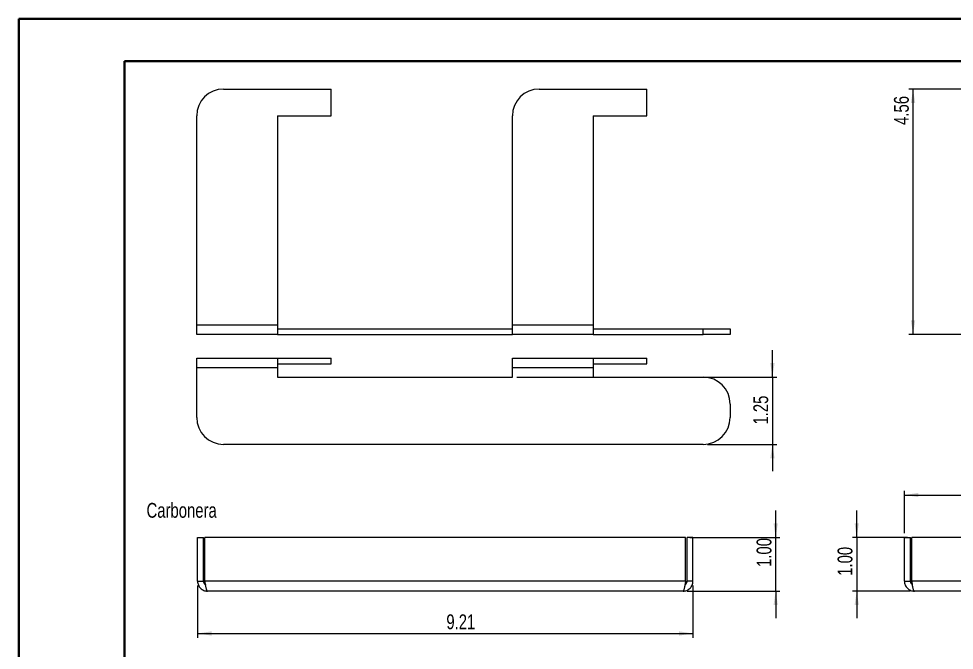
# Paper-space layout 'Hoja2' of a CAD drawing. Header units: inches. Extents: x 0 to 16.5, y 0 to 11.7.
# Drawn here: x 0 to 8.7, y 5.83 to 11.7 of the extents above; entities that cross this region are included whole.
import ezdxf

# ---------------------------------------------------------------- set-up
doc = ezdxf.new("R2010")
doc.units = ezdxf.units.IN
doc.header["$MEASUREMENT"] = 0
doc.styles.add('SLDTEXTSTYLE1', font='TXT', dxfattribs={"width": 0.75})
doc.dimstyles.new('SLDDIMSTYLE0', dxfattribs={"dimtxt": 0.137795, "dimasz": 0.13, "dimexe": 0, "dimexo": 0.0625, "dimgap": 0.034449, "dimtad": 1, "dimlfac": 2, "dimrnd": 1e-09, "dimzin": 4, "dimdsep": 46, "dimtxsty": 'SLDTEXTSTYLE1', "dimsah": 1, "dimcen": 0.09, "dimadec": 0, "dimazin": 1, "dimtfac": 1, "dimtmove": 0, "dimatfit": 0, "dimfxl": 1, "dimfrac": 2, "dimtolj": 1, "dimtzin": 12, "dimarcsym": 0})
doc.dimstyles.new('SLDDIMSTYLE1', dxfattribs={"dimtxt": 0.137795, "dimasz": 0.13, "dimexe": 0, "dimexo": 0.0625, "dimgap": 0.034449, "dimtad": 1, "dimlfac": 2, "dimrnd": 1e-09, "dimzin": 12, "dimdsep": 46, "dimtxsty": 'SLDTEXTSTYLE1', "dimsah": 1, "dimcen": 0.09, "dimadec": 0, "dimazin": 3, "dimtfac": 1, "dimtofl": 0, "dimtmove": 0, "dimatfit": 3, "dimfxl": 1, "dimfrac": 2, "dimtolj": 1, "dimtzin": 12, "dimarcsym": 0})
doc.dimstyles.new('SLDDIMSTYLE4', dxfattribs={"dimtxt": 0.137795, "dimasz": 0.13, "dimexe": 0, "dimexo": 0.0625, "dimgap": 0.034449, "dimtad": 1, "dimlfac": 2, "dimrnd": 1e-09, "dimzin": 12, "dimdsep": 46, "dimtxsty": 'SLDTEXTSTYLE1', "dimsah": 1, "dimcen": 0.09, "dimadec": 0, "dimazin": 3, "dimtfac": 1, "dimtmove": 0, "dimatfit": 0, "dimfxl": 1, "dimfrac": 2, "dimtolj": 1, "dimtzin": 12, "dimarcsym": 0})

# ---------------------------------------------------------------- blocks, each defined once
blk = doc.blocks.new('_D')
at = {"color": 7, "linetype": 'Continuous', "lineweight": 0}
for p, q in [((7.0433, 6.8794), (7.0433, 7.1294)), ((6.2444, 6.8794), (7.0826, 6.8794)), ((7.0433, 6.3794), (7.0433, 6.8794)), ((6.2208, 6.3794), (7.0826, 6.3794)), ((7.0433, 6.3794), (7.0433, 6.1294))]:
    blk.add_line(p, q, dxfattribs=at)
for points in [[(7.0433, 6.8794), (7.0633, 7.0094), (7.0233, 7.0094)], [(7.0433, 6.3794), (7.0233, 6.2494), (7.0633, 6.2494)]]:
    blk.add_solid(points, dxfattribs=at)
at = {"color": 7, "linetype": 'Continuous', "lineweight": 0, "insert": (6.8656, 6.6043), "char_height": 0.1378, "attachment_point": 1, "rotation": 90, "style": 'SLDTEXTSTYLE1'}
blk.add_mtext('1.00', dxfattribs=at)
blk = doc.blocks.new('_D_1')
at = {"color": 7, "linetype": 'Continuous', "lineweight": 0}
for p, q in [((1.6668, 6.4324), (1.6668, 5.9463)), ((6.2739, 6.4324), (6.2739, 5.9463)), ((1.6668, 5.9857), (6.2739, 5.9857))]:
    blk.add_line(p, q, dxfattribs=at)
for points in [[(1.6668, 5.9857), (1.7968, 5.9657), (1.7968, 6.0057)], [(6.2739, 5.9857), (6.1439, 6.0057), (6.1439, 5.9657)]]:
    blk.add_solid(points, dxfattribs=at)
at = {"color": 7, "linetype": 'Continuous', "lineweight": 0, "insert": (3.9805, 6.1633), "char_height": 0.1378, "attachment_point": 1, "style": 'SLDTEXTSTYLE1'}
blk.add_mtext('9.21', dxfattribs=at)
blk = doc.blocks.new('_D_2')
at = {"color": 7, "linetype": 'Continuous', "lineweight": 0}
for p, q in [((7.7968, 6.8794), (7.7968, 7.1294)), ((8.2704, 6.8794), (7.7574, 6.8794)), ((7.7968, 6.8794), (7.7968, 6.3794)), ((8.294, 6.3794), (7.7574, 6.3794)), ((7.7968, 6.3794), (7.7968, 6.1294))]:
    blk.add_line(p, q, dxfattribs=at)
for points in [[(7.7968, 6.8794), (7.8168, 7.0094), (7.7768, 7.0094)], [(7.7968, 6.3794), (7.7768, 6.2494), (7.8168, 6.2494)]]:
    blk.add_solid(points, dxfattribs=at)
at = {"color": 7, "linetype": 'Continuous', "lineweight": 0, "insert": (7.6191, 6.5219), "char_height": 0.1378, "attachment_point": 1, "rotation": 90, "style": 'SLDTEXTSTYLE1'}
blk.add_mtext('1.00', dxfattribs=at)
blk = doc.blocks.new('_D_3')
at = {"color": 7, "linetype": 'Continuous', "lineweight": 0}
for p, q in [((8.241, 6.9188), (8.241, 7.3125)), ((15.3587, 6.9188), (15.3587, 7.3125)), ((8.241, 7.2731), (15.3587, 7.2731))]:
    blk.add_line(p, q, dxfattribs=at)
for points in [[(8.241, 7.2731), (8.371, 7.2531), (8.371, 7.2931)], [(15.3587, 7.2731), (15.2287, 7.2931), (15.2287, 7.2531)]]:
    blk.add_solid(points, dxfattribs=at)
at = {"color": 7, "linetype": 'Continuous', "lineweight": 0, "insert": (11.642, 7.4507), "char_height": 0.1378, "attachment_point": 1, "style": 'SLDTEXTSTYLE1'}
blk.add_mtext('14.24', dxfattribs=at)
blk = doc.blocks.new('_D_7')
at = {"color": 7, "linetype": 'Continuous', "lineweight": 0}
for p, q in [((7.0131, 8.3691), (7.0131, 8.6191)), ((4.6343, 8.3691), (7.0524, 8.3691)), ((7.0131, 8.3691), (7.0131, 7.7441)), ((6.4087, 7.7441), (7.0524, 7.7441)), ((7.0131, 7.7441), (7.0131, 7.4941))]:
    blk.add_line(p, q, dxfattribs=at)
for points in [[(7.0131, 8.3691), (7.0331, 8.4991), (6.9931, 8.4991)], [(7.0131, 7.7441), (6.9931, 7.6141), (7.0331, 7.6141)]]:
    blk.add_solid(points, dxfattribs=at)
at = {"color": 7, "linetype": 'Continuous', "lineweight": 0, "insert": (6.8354, 7.9282), "char_height": 0.1378, "attachment_point": 1, "rotation": 90, "style": 'SLDTEXTSTYLE1'}
blk.add_mtext('1.25', dxfattribs=at)
blk = doc.blocks.new('_D_8')
at = {"color": 7, "linetype": 'Continuous', "lineweight": 0}
for p, q in [((9.0756, 11.0474), (8.2814, 11.0474)), ((8.3208, 8.7664), (8.3208, 11.0474)), ((9.1131, 8.7664), (8.2814, 8.7664))]:
    blk.add_line(p, q, dxfattribs=at)
for points in [[(8.3208, 11.0474), (8.3008, 10.9174), (8.3408, 10.9174)], [(8.3208, 8.7664), (8.3408, 8.8964), (8.3008, 8.8964)]]:
    blk.add_solid(points, dxfattribs=at)
at = {"color": 7, "linetype": 'Continuous', "lineweight": 0, "insert": (8.1432, 10.714), "char_height": 0.1378, "attachment_point": 1, "rotation": 90, "style": 'SLDTEXTSTYLE1'}
blk.add_mtext('4.56', dxfattribs=at)

psp = doc.layouts.new('Hoja2')

# ---------------------------------------------------------------- linework, layer by layer
at = {"color": 7, "linetype": 'Continuous', "lineweight": 40}
for p, q in [((0.0031, 0.0085), (0.0031, 11.7014)), ((0.0031, 11.7014), (16.5385, 11.7014)), ((0.9874, 0.4022), (0.9874, 11.3077)), ((0.9874, 11.3077), (16.1448, 11.3077))]:
    psp.add_line(p, q, dxfattribs=at)
at = {"color": 7, "linetype": 'Continuous', "lineweight": 15}
for p, q in [((1.9088, 11.0474), (2.9088, 11.0474)), ((2.9088, 10.7974), (2.9088, 11.0474)), ((4.8449, 11.0474), (5.8449, 11.0474)), ((5.8449, 10.7974), (5.8449, 11.0474)), ((1.6588, 8.8564), (1.6588, 10.7974)), ((2.4088, 10.7974), (2.9088, 10.7974)), ((2.4088, 10.7974), (2.4088, 8.8564)), ((4.5949, 8.8564), (4.5949, 10.7974)), ((5.3449, 10.7974), (5.8449, 10.7974)), ((5.3449, 10.7974), (5.3449, 8.8564)), ((1.6588, 8.8564), (2.4088, 8.8564)), ((1.6588, 8.7664), (1.6588, 8.8564)), ((2.4088, 8.8564), (2.4088, 8.7664)), ((2.4088, 8.8189), (4.5949, 8.8189)), ((4.5949, 8.8564), (5.3449, 8.8564)), ((4.5949, 8.7664), (4.5949, 8.8564)), ((5.3449, 8.8564), (5.3449, 8.7664)), ((5.3449, 8.8189), (6.3694, 8.8189)), ((6.3694, 8.7664), (6.3694, 8.8189)), ((6.3694, 8.8189), (6.6194, 8.8189)), ((6.6194, 8.8189), (6.6194, 8.7664)), ((2.4088, 8.7664), (1.6588, 8.7664)), ((2.4088, 8.7664), (4.5949, 8.7664)), ((5.3449, 8.7664), (4.5949, 8.7664)), ((5.3449, 8.7664), (6.3694, 8.7664)), ((6.6194, 8.7664), (6.3694, 8.7664)), ((1.6588, 8.5466), (2.4088, 8.5466)), ((1.6588, 8.4566), (1.6588, 8.5466)), ((2.4088, 8.5466), (2.4088, 8.4566)), ((2.4088, 8.5466), (2.9088, 8.5466)), ((2.9088, 8.4941), (2.9088, 8.5466)), ((4.5949, 8.4566), (4.5949, 8.5466)), ((4.5949, 8.5466), (5.3449, 8.5466)), ((5.3449, 8.5466), (5.3449, 8.4566)), ((5.3449, 8.5466), (5.8449, 8.5466)), ((5.8449, 8.4941), (5.8449, 8.5466)), ((1.6588, 7.9941), (1.6588, 8.4566)), ((2.4088, 8.4566), (1.6588, 8.4566)), ((2.4088, 8.4941), (2.9088, 8.4941)), ((2.4088, 8.4566), (2.4088, 8.3691)), ((4.5949, 8.3691), (4.5949, 8.4566)), ((5.3449, 8.4566), (4.5949, 8.4566)), ((5.3449, 8.4941), (5.8449, 8.4941)), ((5.3449, 8.4566), (5.3449, 8.3691)), ((2.4088, 8.3691), (4.5949, 8.3691)), ((5.3449, 8.3691), (6.3694, 8.3691)), ((6.6194, 8.1191), (6.6194, 7.9941)), ((6.3694, 7.7441), (1.9088, 7.7441)), ((1.6668, 6.4718), (1.6668, 6.8794)), ((1.6668, 6.8794), (1.7217, 6.8794)), ((1.7217, 6.4718), (1.7217, 6.8794)), ((1.7356, 6.4718), (1.7356, 6.8794)), ((6.205, 6.8794), (1.7356, 6.8794)), ((6.205, 6.4718), (6.205, 6.8794)), ((6.219, 6.4718), (6.219, 6.8794)), ((6.2739, 6.8794), (6.219, 6.8794)), ((6.2739, 6.4718), (6.2739, 6.8794)), ((8.241, 6.4718), (8.241, 6.8794)), ((8.241, 6.8794), (8.2959, 6.8794)), ((8.2959, 6.4718), (8.2959, 6.8794)), ((15.2898, 6.8794), (8.3098, 6.8794)), ((8.3098, 6.4718), (8.3098, 6.8794)), ((1.6668, 6.4718), (1.7217, 6.4718)), ((6.205, 6.4718), (1.7356, 6.4718)), ((6.2739, 6.4718), (6.219, 6.4718)), ((8.241, 6.4718), (8.2959, 6.4718)), ((15.2898, 6.4718), (8.3098, 6.4718)), ((6.1815, 6.3794), (1.7592, 6.3794)), ((15.2663, 6.3794), (8.3334, 6.3794))]:
    psp.add_line(p, q, dxfattribs=at)
for centre, start, end in [((1.9088, 10.7974), 90, 180), ((4.8449, 10.7974), 90, 180), ((6.3694, 8.1191), 0, 90), ((1.9088, 7.9941), 180, 270), ((6.3694, 7.9941), 270, 0)]:
    psp.add_arc(centre, 0.25, start, end, dxfattribs=at)
for points, knots in [([(1.6668, 6.4718), (1.6668, 6.4657), (1.6674, 6.4597), (1.6697, 6.4479), (1.6715, 6.442), (1.6761, 6.4308), (1.679, 6.4255), (1.6857, 6.4155), (1.6896, 6.4107), (1.6981, 6.4022), (1.7027, 6.3984), (1.7129, 6.3916), (1.7182, 6.3888), (1.7293, 6.3842), (1.7351, 6.3824), (1.747, 6.38), (1.7531, 6.3794), (1.7592, 6.3794)], [0, 0, 0, 0, 0.125, 0.125, 0.25, 0.25, 0.375, 0.375, 0.5, 0.5, 0.625, 0.625, 0.75, 0.75, 0.875, 0.875, 1, 1, 1, 1]), ([(1.7217, 6.4718), (1.7217, 6.4707), (1.7217, 6.4685), (1.7222, 6.4651), (1.723, 6.4617), (1.7241, 6.4585), (1.7254, 6.4554), (1.727, 6.4524), (1.7289, 6.4495), (1.7311, 6.4469), (1.7335, 6.4444), (1.736, 6.4422), (1.7386, 6.4404), (1.7403, 6.4394), (1.741, 6.439)], [0, 0, 0, 0, 0.0838, 0.168184, 0.254403, 0.341256, 0.425058, 0.509439, 0.595658, 0.682514, 0.766281, 0.850631, 0.936818, 1, 1, 1, 1]), ([(1.7592, 6.3794), (1.7582, 6.3794), (1.7572, 6.38), (1.7552, 6.3824), (1.7542, 6.3841), (1.7523, 6.3888), (1.7513, 6.3916), (1.7493, 6.3983), (1.7483, 6.4022), (1.7464, 6.4107), (1.7454, 6.4154), (1.7434, 6.4255), (1.7425, 6.4308), (1.7405, 6.4419), (1.7395, 6.4478), (1.7376, 6.4597), (1.7366, 6.4657), (1.7356, 6.4718)], [0, 0, 0, 0, 0.125, 0.125, 0.25, 0.25, 0.375, 0.375, 0.5, 0.5, 0.625, 0.625, 0.75, 0.75, 0.875, 0.875, 1, 1, 1, 1]), ([(6.205, 6.4718), (6.2041, 6.4657), (6.2031, 6.4597), (6.2011, 6.4479), (6.2001, 6.442), (6.1982, 6.4308), (6.1972, 6.4255), (6.1952, 6.4155), (6.1942, 6.4107), (6.1923, 6.4022), (6.1913, 6.3984), (6.1893, 6.3916), (6.1883, 6.3888), (6.1864, 6.3842), (6.1854, 6.3824), (6.1834, 6.38), (6.1825, 6.3794), (6.1815, 6.3794)], [0, 0, 0, 0, 0.125, 0.125, 0.25, 0.25, 0.375, 0.375, 0.5, 0.5, 0.625, 0.625, 0.75, 0.75, 0.875, 0.875, 1, 1, 1, 1]), ([(6.1815, 6.3794), (6.1876, 6.3794), (6.1936, 6.38), (6.2054, 6.3824), (6.2113, 6.3841), (6.2224, 6.3888), (6.2277, 6.3916), (6.2378, 6.3983), (6.2425, 6.4022), (6.251, 6.4107), (6.2549, 6.4154), (6.2617, 6.4255), (6.2645, 6.4308), (6.2691, 6.4419), (6.2709, 6.4478), (6.2733, 6.4597), (6.2739, 6.4657), (6.2739, 6.4718)], [0, 0, 0, 0, 0.125, 0.125, 0.25, 0.25, 0.375, 0.375, 0.5, 0.5, 0.625, 0.625, 0.75, 0.75, 0.875, 0.875, 1, 1, 1, 1]), ([(6.1997, 6.4397), (6.202, 6.441), (6.2084, 6.4443), (6.2154, 6.4542), (6.2187, 6.4644), (6.2189, 6.4704), (6.219, 6.4718)], [0, 0, 0, 0, 0.19895, 0.544097, 0.889243, 1, 1, 1, 1]), ([(8.241, 6.4718), (8.241, 6.4657), (8.2416, 6.4597), (8.244, 6.4479), (8.2457, 6.442), (8.2504, 6.4308), (8.2532, 6.4255), (8.2599, 6.4155), (8.2638, 6.4107), (8.2723, 6.4022), (8.277, 6.3984), (8.2871, 6.3916), (8.2924, 6.3888), (8.3035, 6.3842), (8.3094, 6.3824), (8.3213, 6.38), (8.3273, 6.3794), (8.3334, 6.3794)], [0, 0, 0, 0, 0.125, 0.125, 0.25, 0.25, 0.375, 0.375, 0.5, 0.5, 0.625, 0.625, 0.75, 0.75, 0.875, 0.875, 1, 1, 1, 1]), ([(8.2959, 6.4718), (8.2964, 6.4673), (8.2974, 6.4582), (8.3045, 6.4464), (8.3118, 6.4415), (8.3152, 6.4392)], [0, 0, 0, 0, 0.342523, 0.685043, 1, 1, 1, 1]), ([(8.3334, 6.3794), (8.3324, 6.3794), (8.3314, 6.38), (8.3295, 6.3824), (8.3285, 6.3841), (8.3265, 6.3888), (8.3255, 6.3916), (8.3236, 6.3983), (8.3226, 6.4022), (8.3206, 6.4107), (8.3197, 6.4154), (8.3177, 6.4255), (8.3167, 6.4308), (8.3147, 6.4419), (8.3138, 6.4478), (8.3118, 6.4597), (8.3108, 6.4657), (8.3098, 6.4718)], [0, 0, 0, 0, 0.125, 0.125, 0.25, 0.25, 0.375, 0.375, 0.5, 0.5, 0.625, 0.625, 0.75, 0.75, 0.875, 0.875, 1, 1, 1, 1])]:
    psp.add_open_spline(points, degree=3, knots=knots, dxfattribs=at)

# ---------------------------------------------------------------- texts
at = {"color": 7, "linetype": 'Continuous', "lineweight": 0, "insert": (1.1919, 7.1995), "char_height": 0.1378, "attachment_point": 1, "style": 'SLDTEXTSTYLE1'}
psp.add_mtext('Carbonera', dxfattribs=at)

# ---------------------------------------------------------------- dimensions: what is measured, and where the dimension line sits
at = {"color": 7, "linetype": 'Continuous', "lineweight": 0}
for base, p1, p2, dimstyle, picture, middle in [((8.3208, 11.0474), (9.1524, 8.7664), (9.1149, 11.0474), 'SLDDIMSTYLE1', '_D_8', (8.3208, 10.8921)), ((7.0131, 7.7441), (4.5949, 8.3691), (6.3694, 7.7441), 'SLDDIMSTYLE4', '_D_7', (7.0131, 8.1064)), ((7.0433, 6.8794), (6.1815, 6.3794), (6.205, 6.8794), 'SLDDIMSTYLE0', '_D', (7.0433, 6.7825)), ((7.7968, 6.3794), (8.3098, 6.8794), (8.3334, 6.3794), 'SLDDIMSTYLE0', '_D_2', (7.7968, 6.7001))]:
    dim = psp.add_linear_dim(base=base, p1=p1, p2=p2, angle=90, dimstyle=dimstyle, dxfattribs=at)
    dim.commit()
    dim.dimension.update_dxf_attribs({"geometry": picture, "text_midpoint": middle, "dimtype": 160})
for base, p1, p2, picture, middle in [((15.3587, 7.2731), (8.241, 6.8794), (15.3587, 6.8794), '_D_3', (11.8711, 7.2731)), ((6.2739, 5.9857), (1.6668, 6.4718), (6.2739, 6.4718), '_D_1', (4.1587, 5.9857))]:
    dim = psp.add_linear_dim(base=base, p1=p1, p2=p2, dimstyle='SLDDIMSTYLE1', dxfattribs=at)
    dim.commit()
    dim.dimension.update_dxf_attribs({"geometry": picture, "text_midpoint": middle, "dimtype": 160})

doc.saveas('drawing.dxf')
